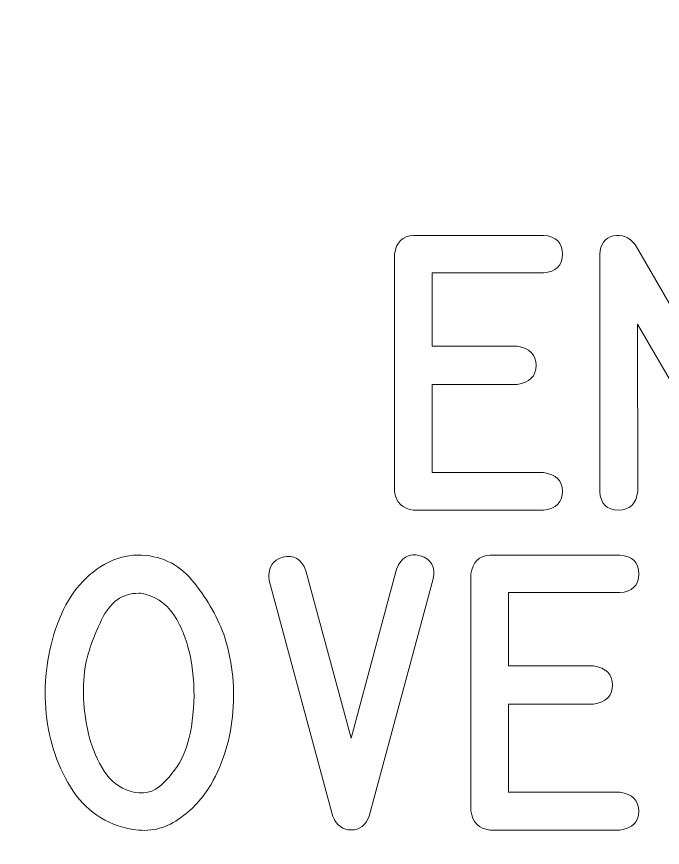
# Model space of a CAD drawing. Header units: millimetres. Extents: x -247 to 282, y -81 to 81.
# Drawn here: x -192.32 to -184.03, y 28.64 to 39.3 of the extents above; entities that cross this region are included whole.
import ezdxf

# ---------------------------------------------------------------- set-up
doc = ezdxf.new("R2010")
doc.units = ezdxf.units.MM
doc.header["$MEASUREMENT"] = 0
doc.layers.add('Engrave', color=7, linetype='Continuous')
doc.layers.add('Indicators', color=7, linetype='Continuous')

msp = doc.modelspace()

# ---------------------------------------------------------------- linework, layer by layer
at = {"layer": 'Engrave', "color": 240, "lineweight": 9}
for points, knots in [([(-185.5541, 36.0089), (-185.5541, 36.0089), (-186.9822, 36.0089), (-186.9822, 36.0089), (-186.9822, 36.0089), (-186.9822, 36.0089), (-186.9822, 35.0665), (-186.9822, 35.0665), (-186.9822, 35.0665), (-186.9822, 35.0665), (-185.8933, 35.0665), (-185.8933, 35.0665), (-185.8933, 35.0665), (-185.7305, 35.0424), (-185.6493, 34.9606), (-185.6499, 34.8213), (-185.6499, 34.8213), (-185.6505, 34.6814), (-185.7316, 34.6002), (-185.8933, 34.5773), (-185.8933, 34.5773), (-185.8933, 34.5773), (-186.9822, 34.5773), (-186.9822, 34.5773), (-186.9822, 34.5773), (-186.9822, 34.5773), (-186.9822, 33.4455), (-186.9822, 33.4455), (-186.9822, 33.4455), (-186.9822, 33.4455), (-185.5541, 33.4455), (-185.5541, 33.4455), (-185.5541, 33.4455), (-185.3924, 33.4214), (-185.3113, 33.3408), (-185.3113, 33.2027), (-185.3113, 33.2027), (-185.3113, 33.0651), (-185.3924, 32.9845), (-185.5541, 32.9616), (-185.5541, 32.9616), (-185.5541, 32.9616), (-187.2215, 32.9616), (-187.2215, 32.9616), (-187.2215, 32.9616), (-187.365, 32.9798), (-187.4467, 33.0616), (-187.4661, 33.2062), (-187.4661, 33.2062), (-187.4661, 33.2062), (-187.4661, 36.2482), (-187.4661, 36.2482), (-187.4661, 36.2482), (-187.4443, 36.3999), (-187.3626, 36.4799), (-187.2215, 36.4893), (-187.2215, 36.4893), (-187.2215, 36.4893), (-185.5541, 36.4893), (-185.5541, 36.4893), (-185.5541, 36.4893), (-185.3924, 36.477), (-185.3113, 36.3958), (-185.3119, 36.2471), (-185.3119, 36.2471), (-185.3124, 36.0983), (-185.3936, 36.0189), (-185.5541, 36.0089)], [0, 0, 0, 0, 0.0555556, 0.0555556, 0.0555556, 0.0555556, 0.1111111, 0.1111111, 0.1111111, 0.1111111, 0.1666667, 0.1666667, 0.1666667, 0.1666667, 0.2222222, 0.2222222, 0.2222222, 0.2222222, 0.2777778, 0.2777778, 0.2777778, 0.2777778, 0.3333333, 0.3333333, 0.3333333, 0.3333333, 0.3888889, 0.3888889, 0.3888889, 0.3888889, 0.4444444, 0.4444444, 0.4444444, 0.4444444, 0.5, 0.5, 0.5, 0.5, 0.5555556, 0.5555556, 0.5555556, 0.5555556, 0.6111111, 0.6111111, 0.6111111, 0.6111111, 0.6666667, 0.6666667, 0.6666667, 0.6666667, 0.7222222, 0.7222222, 0.7222222, 0.7222222, 0.7777778, 0.7777778, 0.7777778, 0.7777778, 0.8333333, 0.8333333, 0.8333333, 0.8333333, 0.8888889, 0.8888889, 0.8888889, 0.8888889, 1, 1, 1, 1]), ([(-182.2645, 33.2027), (-182.2898, 33.0421), (-182.371, 32.9616), (-182.5079, 32.9622), (-182.5079, 32.9622), (-182.6455, 32.9628), (-182.7261, 33.0433), (-182.7502, 33.2027), (-182.7502, 33.2027), (-182.7502, 33.2027), (-182.7502, 35.354), (-182.7502, 35.354), (-182.7502, 35.354), (-182.7502, 35.354), (-183.3411, 34.3433), (-183.3411, 34.3433), (-183.3411, 34.3433), (-183.404, 34.2674), (-183.4745, 34.2275), (-183.5521, 34.2239), (-183.5521, 34.2239), (-183.6298, 34.221), (-183.6985, 34.2604), (-183.7597, 34.3433), (-183.7597, 34.3433), (-183.7597, 34.3433), (-184.3471, 35.3493), (-184.3471, 35.3493), (-184.3471, 35.3493), (-184.3471, 35.3493), (-184.3453, 33.2027), (-184.3453, 33.2027), (-184.3453, 33.2027), (-184.3635, 33.0433), (-184.4464, 32.9634), (-184.594, 32.964), (-184.594, 32.964), (-184.7416, 32.9645), (-184.8209, 33.0445), (-184.8327, 33.2027), (-184.8327, 33.2027), (-184.8327, 33.2027), (-184.8327, 36.2447), (-184.8327, 36.2447), (-184.8327, 36.2447), (-184.8233, 36.377), (-184.7657, 36.4558), (-184.6587, 36.4817), (-184.6587, 36.4817), (-184.5517, 36.5075), (-184.4588, 36.4711), (-184.3794, 36.3723), (-184.3794, 36.3723), (-184.3794, 36.3723), (-183.551, 34.9477), (-183.551, 34.9477), (-183.551, 34.9477), (-183.551, 34.9477), (-182.7137, 36.3723), (-182.7137, 36.3723), (-182.7137, 36.3723), (-182.6349, 36.4711), (-182.5426, 36.5069), (-182.4374, 36.4805), (-182.4374, 36.4805), (-182.3327, 36.454), (-182.2745, 36.3758), (-182.2645, 36.2447), (-182.2645, 36.2447), (-182.2645, 36.2447), (-182.2645, 33.2027), (-182.2645, 33.2027)], [0, 0, 0, 0, 0.0526316, 0.0526316, 0.0526316, 0.0526316, 0.1052632, 0.1052632, 0.1052632, 0.1052632, 0.1578947, 0.1578947, 0.1578947, 0.1578947, 0.2105263, 0.2105263, 0.2105263, 0.2105263, 0.2631579, 0.2631579, 0.2631579, 0.2631579, 0.3157895, 0.3157895, 0.3157895, 0.3157895, 0.3684211, 0.3684211, 0.3684211, 0.3684211, 0.4210526, 0.4210526, 0.4210526, 0.4210526, 0.4736842, 0.4736842, 0.4736842, 0.4736842, 0.5263158, 0.5263158, 0.5263158, 0.5263158, 0.5789474, 0.5789474, 0.5789474, 0.5789474, 0.6315789, 0.6315789, 0.6315789, 0.6315789, 0.6842105, 0.6842105, 0.6842105, 0.6842105, 0.7368421, 0.7368421, 0.7368421, 0.7368421, 0.7894737, 0.7894737, 0.7894737, 0.7894737, 0.8421053, 0.8421053, 0.8421053, 0.8421053, 0.8947368, 0.8947368, 0.8947368, 0.8947368, 1, 1, 1, 1]), ([(-189.073, 32.0603), (-189.0947, 32.2237), (-189.0365, 32.3237), (-188.8984, 32.3601), (-188.8984, 32.3601), (-188.7596, 32.3972), (-188.6614, 32.339), (-188.6026, 32.1861), (-188.6026, 32.1861), (-188.6026, 32.1861), (-188.0223, 30.0366), (-188.0223, 30.0366), (-188.0223, 30.0366), (-188.0223, 30.0366), (-187.4385, 32.2067), (-187.4385, 32.2067), (-187.4385, 32.2067), (-187.3797, 32.3619), (-187.2785, 32.4183), (-187.1351, 32.3766), (-187.1351, 32.3766), (-186.9916, 32.3348), (-186.9364, 32.2361), (-186.9699, 32.0809), (-186.9699, 32.0809), (-186.9699, 32.0809), (-187.7895, 29.0376), (-187.7895, 29.0376), (-187.7895, 29.0376), (-187.8359, 28.9194), (-187.9124, 28.8595), (-188.0205, 28.8589), (-188.0205, 28.8589), (-188.1287, 28.8583), (-188.2069, 28.9159), (-188.2563, 29.0306), (-188.2563, 29.0306), (-188.2563, 29.0306), (-189.073, 32.0603), (-189.073, 32.0603)], [0, 0, 0, 0, 0.0909091, 0.0909091, 0.0909091, 0.0909091, 0.1818182, 0.1818182, 0.1818182, 0.1818182, 0.2727273, 0.2727273, 0.2727273, 0.2727273, 0.3636364, 0.3636364, 0.3636364, 0.3636364, 0.4545455, 0.4545455, 0.4545455, 0.4545455, 0.5454545, 0.5454545, 0.5454545, 0.5454545, 0.6363636, 0.6363636, 0.6363636, 0.6363636, 0.7272727, 0.7272727, 0.7272727, 0.7272727, 0.8181818, 0.8181818, 0.8181818, 0.8181818, 1, 1, 1, 1]), ([(-189.6586, 31.3712), (-189.5533, 31.0531), (-189.5133, 30.7233), (-189.5392, 30.3811), (-189.5392, 30.3811), (-189.5651, 30.0389), (-189.6591, 29.7267), (-189.8208, 29.4439), (-189.8208, 29.4439), (-189.9231, 29.2681), (-190.0625, 29.1188), (-190.2395, 28.9959), (-190.2395, 28.9959), (-190.4164, 28.873), (-190.6116, 28.8301), (-190.8251, 28.8671), (-190.8251, 28.8671), (-191.1731, 28.9277), (-191.4395, 29.1094), (-191.6241, 29.411), (-191.6241, 29.411), (-191.8093, 29.7132), (-191.9151, 30.0495), (-191.9422, 30.4199), (-191.9422, 30.4199), (-191.9692, 30.7903), (-191.9192, 31.1507), (-191.7922, 31.5023), (-191.7922, 31.5023), (-191.6652, 31.8539), (-191.463, 32.1091), (-191.1849, 32.269), (-191.1849, 32.269), (-191.0496, 32.3472), (-190.9074, 32.386), (-190.7598, 32.386), (-190.7598, 32.386), (-190.477, 32.386), (-190.2465, 32.2796), (-190.0672, 32.0667), (-190.0672, 32.0667), (-189.8879, 31.8533), (-189.752, 31.6217), (-189.6586, 31.3712)], [0, 0, 0, 0, 0.0833333, 0.0833333, 0.0833333, 0.0833333, 0.1666667, 0.1666667, 0.1666667, 0.1666667, 0.25, 0.25, 0.25, 0.25, 0.3333333, 0.3333333, 0.3333333, 0.3333333, 0.4166667, 0.4166667, 0.4166667, 0.4166667, 0.5, 0.5, 0.5, 0.5, 0.5833333, 0.5833333, 0.5833333, 0.5833333, 0.6666667, 0.6666667, 0.6666667, 0.6666667, 0.75, 0.75, 0.75, 0.75, 0.8333333, 0.8333333, 0.8333333, 0.8333333, 1, 1, 1, 1]), ([(-184.574, 31.9056), (-184.574, 31.9056), (-186.0021, 31.9056), (-186.0021, 31.9056), (-186.0021, 31.9056), (-186.0021, 31.9056), (-186.0021, 30.9632), (-186.0021, 30.9632), (-186.0021, 30.9632), (-186.0021, 30.9632), (-184.9132, 30.9632), (-184.9132, 30.9632), (-184.9132, 30.9632), (-184.7504, 30.9391), (-184.6692, 30.8573), (-184.6698, 30.718), (-184.6698, 30.718), (-184.6704, 30.5781), (-184.7515, 30.4969), (-184.9132, 30.474), (-184.9132, 30.474), (-184.9132, 30.474), (-186.0021, 30.474), (-186.0021, 30.474), (-186.0021, 30.474), (-186.0021, 30.474), (-186.0021, 29.3422), (-186.0021, 29.3422), (-186.0021, 29.3422), (-186.0021, 29.3422), (-184.574, 29.3422), (-184.574, 29.3422), (-184.574, 29.3422), (-184.4123, 29.3181), (-184.3312, 29.2375), (-184.3312, 29.0994), (-184.3312, 29.0994), (-184.3312, 28.9618), (-184.4123, 28.8812), (-184.574, 28.8583), (-184.574, 28.8583), (-184.574, 28.8583), (-186.2414, 28.8583), (-186.2414, 28.8583), (-186.2414, 28.8583), (-186.3849, 28.8765), (-186.4666, 28.9583), (-186.486, 29.1029), (-186.486, 29.1029), (-186.486, 29.1029), (-186.486, 32.1449), (-186.486, 32.1449), (-186.486, 32.1449), (-186.4642, 32.2966), (-186.3825, 32.3766), (-186.2414, 32.386), (-186.2414, 32.386), (-186.2414, 32.386), (-184.574, 32.386), (-184.574, 32.386), (-184.574, 32.386), (-184.4123, 32.3737), (-184.3312, 32.2925), (-184.3318, 32.1438), (-184.3318, 32.1438), (-184.3323, 31.995), (-184.4135, 31.9156), (-184.574, 31.9056)], [0, 0, 0, 0, 0.0555556, 0.0555556, 0.0555556, 0.0555556, 0.1111111, 0.1111111, 0.1111111, 0.1111111, 0.1666667, 0.1666667, 0.1666667, 0.1666667, 0.2222222, 0.2222222, 0.2222222, 0.2222222, 0.2777778, 0.2777778, 0.2777778, 0.2777778, 0.3333333, 0.3333333, 0.3333333, 0.3333333, 0.3888889, 0.3888889, 0.3888889, 0.3888889, 0.4444444, 0.4444444, 0.4444444, 0.4444444, 0.5, 0.5, 0.5, 0.5, 0.5555556, 0.5555556, 0.5555556, 0.5555556, 0.6111111, 0.6111111, 0.6111111, 0.6111111, 0.6666667, 0.6666667, 0.6666667, 0.6666667, 0.7222222, 0.7222222, 0.7222222, 0.7222222, 0.7777778, 0.7777778, 0.7777778, 0.7777778, 0.8333333, 0.8333333, 0.8333333, 0.8333333, 0.8888889, 0.8888889, 0.8888889, 0.8888889, 1, 1, 1, 1]), ([(-190.7457, 31.8968), (-190.9568, 31.8968), (-191.1167, 31.7834), (-191.2254, 31.5558), (-191.2254, 31.5558), (-191.3342, 31.3283), (-191.4024, 31.1343), (-191.4312, 30.9737), (-191.4312, 30.9737), (-191.453, 30.8562), (-191.4612, 30.7145), (-191.4553, 30.5481), (-191.4553, 30.5481), (-191.4495, 30.3817), (-191.4253, 30.2171), (-191.383, 30.0548), (-191.383, 30.0548), (-191.3407, 29.8919), (-191.2766, 29.7455), (-191.1919, 29.6156), (-191.1919, 29.6156), (-191.1067, 29.4851), (-190.9956, 29.3986), (-190.858, 29.3563), (-190.858, 29.3563), (-190.6969, 29.3057), (-190.5581, 29.3375), (-190.4417, 29.4515), (-190.4417, 29.4515), (-190.3253, 29.5662), (-190.2371, 29.6873), (-190.1771, 29.8161), (-190.1771, 29.8161), (-190.1166, 29.9484), (-190.0748, 30.1212), (-190.0525, 30.3364), (-190.0525, 30.3364), (-190.0301, 30.551), (-190.0354, 30.7656), (-190.0678, 30.9796), (-190.0678, 30.9796), (-190.1007, 31.1936), (-190.1648, 31.3865), (-190.26, 31.5582), (-190.26, 31.5582), (-190.3553, 31.7298), (-190.4911, 31.8392), (-190.6663, 31.8862), (-190.6663, 31.8862), (-190.6892, 31.8933), (-190.7157, 31.8968), (-190.7457, 31.8968)], [0, 0, 0, 0, 0.0714286, 0.0714286, 0.0714286, 0.0714286, 0.1428571, 0.1428571, 0.1428571, 0.1428571, 0.2142857, 0.2142857, 0.2142857, 0.2142857, 0.2857143, 0.2857143, 0.2857143, 0.2857143, 0.3571429, 0.3571429, 0.3571429, 0.3571429, 0.4285714, 0.4285714, 0.4285714, 0.4285714, 0.5, 0.5, 0.5, 0.5, 0.5714286, 0.5714286, 0.5714286, 0.5714286, 0.6428571, 0.6428571, 0.6428571, 0.6428571, 0.7142857, 0.7142857, 0.7142857, 0.7142857, 0.7857143, 0.7857143, 0.7857143, 0.7857143, 0.8571429, 0.8571429, 0.8571429, 0.8571429, 1, 1, 1, 1])]:
    msp.add_open_spline(points, degree=3, knots=knots, dxfattribs=at)
at = {"layer": 'Indicators', "color": 250, "lineweight": 9}
msp.add_open_spline([(-245.5546, -60.675), (-245.9526, -60.6748), (-246.3343, -60.5164), (-246.6156, -60.2347), (-246.6156, -60.2347), (-246.8969, -59.9531), (-247.0548, -59.5731), (-247.0546, -59.175), (-247.0546, -59.175), (-247.0546, -59.175), (-247.0546, 59.175), (-247.0546, 59.175), (-247.0546, 59.175), (-247.0543, 59.5731), (-246.8959, 59.9547), (-246.6143, 60.236), (-246.6143, 60.236), (-246.3326, 60.5173), (-245.9526, 60.6752), (-245.5546, 60.675), (-245.5546, 60.675), (-245.5546, 60.675), (-243.0921, 60.675), (-243.0921, 60.675), (-243.0921, 60.675), (-240.9485, 60.675), (-238.9677, 61.8186), (-237.8959, 63.675), (-237.8959, 63.675), (-236.8241, 65.5314), (-236.8241, 67.8186), (-237.8959, 69.675), (-237.8959, 69.675), (-238.9677, 71.5314), (-240.9485, 72.675), (-243.0921, 72.675), (-243.0921, 72.675), (-243.0921, 72.675), (-245.5546, 72.675), (-245.5546, 72.675), (-245.5546, 72.675), (-245.9526, 72.6752), (-246.3343, 72.8336), (-246.6156, 73.1153), (-246.6156, 73.1153), (-246.8969, 73.3969), (-247.0548, 73.7769), (-247.0546, 74.175), (-247.0546, 74.175), (-247.0546, 74.175), (-247.0546, 78.6625), (-247.0546, 78.6625), (-247.0546, 78.6625), (-247.0543, 79.0606), (-246.8959, 79.4422), (-246.6143, 79.7235), (-246.6143, 79.7235), (-246.3326, 80.0048), (-245.9526, 80.1627), (-245.5546, 80.1625), (-245.5546, 80.1625), (-245.5546, 80.1625), (-104.1046, 80.1625), (-104.1046, 80.1625), (-104.1046, 80.1625), (-103.7065, 80.1622), (-103.3248, 80.0038), (-103.0435, 79.7222), (-103.0435, 79.7222), (-102.7622, 79.4405), (-102.6043, 79.0606), (-102.6046, 78.6625), (-102.6046, 78.6625), (-102.6046, 78.6625), (-102.6046, 74.175), (-102.6046, 74.175), (-102.6046, 74.175), (-102.6048, 73.7769), (-102.7632, 73.3952), (-103.0449, 73.1139), (-103.0449, 73.1139), (-103.3265, 72.8326), (-103.7065, 72.6747), (-104.1046, 72.675), (-104.1046, 72.675), (-104.1046, 72.675), (-106.5671, 72.675), (-106.5671, 72.675), (-106.5671, 72.675), (-108.7107, 72.675), (-110.6914, 71.5314), (-111.7632, 69.675), (-111.7632, 69.675), (-112.835, 67.8186), (-112.835, 65.5314), (-111.7632, 63.675), (-111.7632, 63.675), (-110.6914, 61.8186), (-108.7107, 60.675), (-106.5671, 60.675), (-106.5671, 60.675), (-106.5671, 60.675), (-104.1046, 60.675), (-104.1046, 60.675), (-104.1046, 60.675), (-103.7065, 60.6747), (-103.3248, 60.5163), (-103.0435, 60.2347), (-103.0435, 60.2347), (-102.7622, 59.953), (-102.6043, 59.5731), (-102.6046, 59.175), (-102.6046, 59.175), (-102.6046, 59.175), (-102.6046, -59.175), (-102.6046, -59.175), (-102.6046, -59.175), (-102.6048, -59.5731), (-102.7632, -59.9548), (-103.0449, -60.2361), (-103.0449, -60.2361), (-103.3265, -60.5174), (-103.7065, -60.6753), (-104.1046, -60.675), (-104.1046, -60.675), (-104.1046, -60.675), (-106.5671, -60.675), (-106.5671, -60.675), (-106.5671, -60.675), (-108.7107, -60.675), (-110.6914, -61.8186), (-111.7632, -63.675), (-111.7632, -63.675), (-112.835, -65.5314), (-112.835, -67.8186), (-111.7632, -69.675), (-111.7632, -69.675), (-110.6914, -71.5314), (-108.7107, -72.675), (-106.5671, -72.675), (-106.5671, -72.675), (-106.5671, -72.675), (-104.1046, -72.675), (-104.1046, -72.675), (-104.1046, -72.675), (-103.7065, -72.6753), (-103.3248, -72.8337), (-103.0435, -73.1153), (-103.0435, -73.1153), (-102.7622, -73.397), (-102.6043, -73.7769), (-102.6046, -74.175), (-102.6046, -74.175), (-102.6046, -74.175), (-102.6046, -78.6625), (-102.6046, -78.6625), (-102.6046, -78.6625), (-102.6048, -79.0606), (-102.7632, -79.4423), (-103.0449, -79.7236), (-103.0449, -79.7236), (-103.3265, -80.0049), (-103.7065, -80.1628), (-104.1046, -80.1625), (-104.1046, -80.1625), (-104.1046, -80.1625), (-245.5546, -80.1625), (-245.5546, -80.1625), (-245.5546, -80.1625), (-245.9526, -80.1623), (-246.3343, -80.0039), (-246.6156, -79.7222), (-246.6156, -79.7222), (-246.8969, -79.4406), (-247.0548, -79.0606), (-247.0546, -78.6625), (-247.0546, -78.6625), (-247.0546, -78.6625), (-247.0546, -74.175), (-247.0546, -74.175), (-247.0546, -74.175), (-247.0543, -73.7769), (-246.8959, -73.3953), (-246.6143, -73.114), (-246.6143, -73.114), (-246.3326, -72.8327), (-245.9526, -72.6748), (-245.5546, -72.675), (-245.5546, -72.675), (-245.5546, -72.675), (-243.0921, -72.675), (-243.0921, -72.675), (-243.0921, -72.675), (-240.9485, -72.675), (-238.9677, -71.5314), (-237.8959, -69.675), (-237.8959, -69.675), (-236.8241, -67.8186), (-236.8241, -65.5314), (-237.8959, -63.675), (-237.8959, -63.675), (-238.9677, -61.8186), (-240.9485, -60.675), (-243.0921, -60.675), (-243.0921, -60.675), (-243.0921, -60.675), (-245.5546, -60.675), (-245.5546, -60.675)], degree=3, knots=[0, 0, 0, 0, 0.0188679, 0.0188679, 0.0188679, 0.0188679, 0.0377358, 0.0377358, 0.0377358, 0.0377358, 0.0566038, 0.0566038, 0.0566038, 0.0566038, 0.0754717, 0.0754717, 0.0754717, 0.0754717, 0.0943396, 0.0943396, 0.0943396, 0.0943396, 0.1132075, 0.1132075, 0.1132075, 0.1132075, 0.1320755, 0.1320755, 0.1320755, 0.1320755, 0.1509434, 0.1509434, 0.1509434, 0.1509434, 0.1698113, 0.1698113, 0.1698113, 0.1698113, 0.1886792, 0.1886792, 0.1886792, 0.1886792, 0.2075472, 0.2075472, 0.2075472, 0.2075472, 0.2264151, 0.2264151, 0.2264151, 0.2264151, 0.245283, 0.245283, 0.245283, 0.245283, 0.2641509, 0.2641509, 0.2641509, 0.2641509, 0.2830189, 0.2830189, 0.2830189, 0.2830189, 0.3018868, 0.3018868, 0.3018868, 0.3018868, 0.3207547, 0.3207547, 0.3207547, 0.3207547, 0.3396226, 0.3396226, 0.3396226, 0.3396226, 0.3584906, 0.3584906, 0.3584906, 0.3584906, 0.3773585, 0.3773585, 0.3773585, 0.3773585, 0.3962264, 0.3962264, 0.3962264, 0.3962264, 0.4150943, 0.4150943, 0.4150943, 0.4150943, 0.4339623, 0.4339623, 0.4339623, 0.4339623, 0.4528302, 0.4528302, 0.4528302, 0.4528302, 0.4716981, 0.4716981, 0.4716981, 0.4716981, 0.490566, 0.490566, 0.490566, 0.490566, 0.509434, 0.509434, 0.509434, 0.509434, 0.5283019, 0.5283019, 0.5283019, 0.5283019, 0.5471698, 0.5471698, 0.5471698, 0.5471698, 0.5660377, 0.5660377, 0.5660377, 0.5660377, 0.5849057, 0.5849057, 0.5849057, 0.5849057, 0.6037736, 0.6037736, 0.6037736, 0.6037736, 0.6226415, 0.6226415, 0.6226415, 0.6226415, 0.6415094, 0.6415094, 0.6415094, 0.6415094, 0.6603774, 0.6603774, 0.6603774, 0.6603774, 0.6792453, 0.6792453, 0.6792453, 0.6792453, 0.6981132, 0.6981132, 0.6981132, 0.6981132, 0.7169811, 0.7169811, 0.7169811, 0.7169811, 0.7358491, 0.7358491, 0.7358491, 0.7358491, 0.754717, 0.754717, 0.754717, 0.754717, 0.7735849, 0.7735849, 0.7735849, 0.7735849, 0.7924528, 0.7924528, 0.7924528, 0.7924528, 0.8113208, 0.8113208, 0.8113208, 0.8113208, 0.8301887, 0.8301887, 0.8301887, 0.8301887, 0.8490566, 0.8490566, 0.8490566, 0.8490566, 0.8679245, 0.8679245, 0.8679245, 0.8679245, 0.8867925, 0.8867925, 0.8867925, 0.8867925, 0.9056604, 0.9056604, 0.9056604, 0.9056604, 0.9245283, 0.9245283, 0.9245283, 0.9245283, 0.9433962, 0.9433962, 0.9433962, 0.9433962, 0.9622642, 0.9622642, 0.9622642, 0.9622642, 1, 1, 1, 1], dxfattribs=at)

doc.saveas('drawing.dxf')
